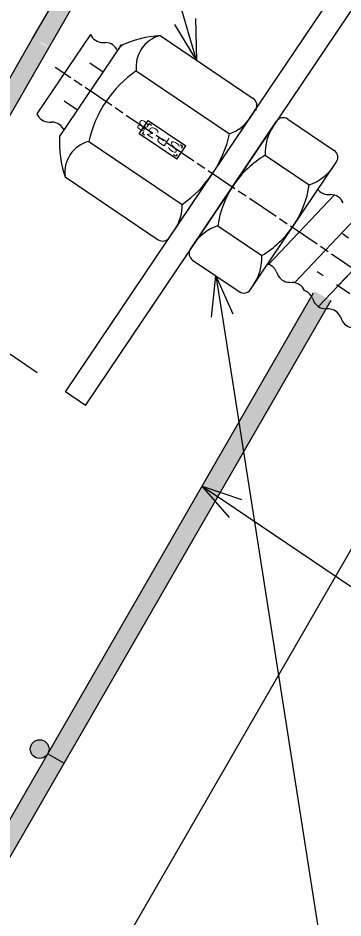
# Model space of a CAD drawing. Units: millimetres at full size; details may follow other scales. Extents: x -55 to 1935, y -55 to 1395.
# Drawn here: x 246.8 to 368.2, y 461.8 to 797.6 of the extents above; entities that cross this region are included whole.
import ezdxf
from ezdxf.enums import TextEntityAlignment as Align

# ---------------------------------------------------------------- set-up
doc = ezdxf.new("R2010")
doc.units = ezdxf.units.MM
doc.header["$PDMODE"] = 32
doc.header["$PDSIZE"] = 0.5
for name, pattern in [('CHAIN', [18.5, 12, -1.5, 3.5, -1.5]), ('CHAIN_DOUBLE_DASH', [23.5, 12, -1.5, 3.5, -1.5, 3.5, -1.5]), ('DASHED_SPACED', [12, 6, -6])]:
    doc.linetypes.add(name, pattern=pattern)
for name, color, linetype, lineweight in [('1 外形線', 7, 'Continuous', 25), ('3 隠れ線', 2, 'DASHED_SPACED', 25), ('4 中心線', 1, 'CHAIN', 25), ('5 想像線', 6, 'CHAIN_DOUBLE_DASH', 25), ('6 寸法線', 4, 'Continuous', 25)]:
    doc.layers.add(name, color=color, linetype=linetype, lineweight=lineweight)
doc.styles.add('simplex.shx', font='')
doc.styles.get('simplex.shx').set_extended_font_data('simplex.shx')

msp = doc.modelspace()

# ---------------------------------------------------------------- hatches: boundary and pattern name
at = {"layer": '1 外形線'}
for points in [[(266.163, 813.989), (272.47, 810.913), (258.362, 786.478), (258.292, 786.563), (258.292, 786.563, 0.14909), (254.744, 788.585), (252.3, 789.978)], [(258.362, 786.478), (252.3, 789.978), (249.708, 785.488), (255.525, 781.564)], [(249.427, 771.001), (255.525, 781.564), (249.708, 785.488), (237.885, 765.01), (243.947, 761.51), (248.395, 769.214, -0.02177), (247.875, 769.532)], [(307.76, 609.377), (313.822, 605.877), (363.64, 692.164), (357.578, 695.664)], [(313.822, 605.877), (307.76, 609.377), (257.943, 523.09), (264.005, 519.59)], [(258.411, 524.84, 0.41421), (254.911, 528.34, 0.41421), (251.411, 524.84, 1)], [(264.005, 519.59), (257.943, 523.09), (208.125, 436.804), (214.187, 433.304)]]:
    msp.add_hatch(color=256, dxfattribs=at).paths.add_polyline_path(points)

# ---------------------------------------------------------------- linework, layer by layer
for p, q in [((252.3, 789.978), (500.625, 1220.089)), ((252.3, 789.978), (500.625, 1220.089)), ((258.362, 786.478), (506.687, 1216.589)), ((258.362, 786.478), (506.687, 1216.589)), ((330.233, 755.528), (376.367, 823.924)), ((271.99, 653.084), (383.828, 818.891)), ((9.852, 370.045), (252.3, 789.978)), ((273.917, 791.485), (253.903, 761.814)), ((299.898, 791.027), (334.717, 767.541)), ((15.914, 366.545), (258.362, 786.478)), ((262.369, 753.271), (285.329, 787.311)), ((278.431, 788.44), (279.509, 788.421)), ((291.021, 777.866), (325.84, 754.38)), ((303.373, 715.707), (335.527, 763.376)), ((292.073, 754.389), (295.428, 759.364)), ((295.428, 759.364), (309.521, 749.857)), ((311.245, 711.409), (343.399, 759.078)), ((347.564, 759.888), (364.973, 748.145)), ((258.418, 758.769), (259.496, 758.75)), ((306.166, 744.883), (292.073, 754.389)), ((273.266, 751.544), (308.086, 728.058)), ((306.166, 744.883), (309.521, 749.857)), ((339.174, 746.398), (355.609, 735.312)), ((333.629, 696.31), (365.783, 743.98)), ((264.528, 658.116), (319.453, 739.546)), ((264.389, 738.383), (299.209, 714.897)), ((365.049, 731.62), (340.259, 705.487)), ((362.626, 731.718), (363.705, 731.699)), ((374.981, 724.997), (350.191, 698.864)), ((321.419, 720.076), (337.855, 708.99)), ((385.51, 717.896), (359.002, 689.951)), ((385.51, 717.896), (359.002, 689.951)), ((385.51, 717.896), (359.002, 689.951)), ((385.51, 717.896), (366.325, 697.671)), ((312.055, 707.244), (329.465, 695.501)), ((343.27, 703.02), (343.691, 702.027)), ((348.206, 698.982), (349.284, 698.963)), ((129.569, 300.74), (357.255, 695.105)), ((135.631, 297.24), (363.76, 692.371)), ((356.746, 693.154), (357.168, 692.161)), ((356.746, 693.154), (357.168, 692.161)), ((356.746, 693.154), (357.168, 692.161)), ((356.746, 693.154), (357.168, 692.161)), ((359.002, 689.952), (359.002, 689.951)), ((362.761, 689.097), (361.682, 689.116)), ((362.761, 689.097), (361.682, 689.116)), ((367.275, 686.052), (367.697, 685.06)), ((367.275, 686.052), (367.697, 685.06)), ((367.275, 686.052), (367.697, 685.06)), ((367.275, 686.052), (367.697, 685.06)), ((181.53, 270.74), (406.495, 660.391)), ((271.99, 653.084), (264.528, 658.116)), ((257.943, 523.09), (264.005, 519.59))]:
    msp.add_line(p, q, dxfattribs=at)
msp.add_circle((254.911, 524.84), 3.5, dxfattribs=at)
for centre, radius, start, end in [((278.519, 793.439), 5, 203.00469, 268.99531), ((302.324, 751.101), 40, 93.47782, 115.14344), ((302.921, 779.414), 12.001, 104.59161, 187.40847), ((279.422, 783.422), 5, 23.00469, 88.99531), ((315.722, 742.056), 43.503, 124.59733, 167.40272), ((333.04, 765.054), 3, 326.00003, 56.00003), ((258.506, 763.768), 5, 203.00469, 268.99531), ((258.506, 763.768), 5, 203.00469, 268.99531), ((320.925, 768.552), 15, 289.13013, 326.00003), ((345.886, 757.401), 3, 56, 146), ((259.408, 753.751), 5, 23.00469, 88.99531), ((357.089, 747.296), 17.938, 146, 182.8699), ((302.311, 751.11), 40, 176.90334, 198.55245), ((283.385, 763.868), 43.503, 304.59734, 347.40273), ((276.29, 739.931), 12.001, 104.5916, 187.40845), ((357.928, 714.6), 36.917, 120.53143, 146), ((363.296, 745.658), 3, 326, 56), ((349.731, 752.26), 17.938, 289.1301, 326), ((357.928, 714.6), 36.917, 146, 171.46857), ((319.1, 740.789), 36.917, 326, 351.46857), ((362.714, 736.717), 5, 218.33386, 268.99531), ((363.617, 726.7), 5, 23.00469, 88.99531), ((293.105, 727.307), 15, 326.00003, 2.86993), ((327.298, 703.129), 17.938, 109.1301, 146), ((319.1, 740.789), 36.917, 300.53143, 326), ((300.886, 717.384), 3, 236.00003, 326.00003), ((313.732, 709.731), 3, 146, 236), ((319.939, 708.092), 17.938, 326, 2.8699), ((338.667, 701.066), 5, 23.00469, 73.66614), ((348.293, 703.982), 5, 203.00469, 268.99531), ((349.196, 693.964), 5, 23.00469, 88.99531), ((331.142, 697.988), 3, 236, 326), ((352.144, 691.2), 5, 23.00469, 70.67844), ((352.144, 691.2), 5, 23.00469, 70.67844), ((352.144, 691.2), 5, 23.00469, 70.67844), ((352.144, 691.2), 5, 23.00469, 70.67844), ((352.144, 691.2), 5, 23.00469, 70.67844), ((361.77, 694.115), 5, 203.00469, 268.99531), ((361.77, 694.115), 5, 203.00469, 268.99531), ((361.77, 694.115), 5, 203.00469, 268.99531), ((361.77, 694.115), 5, 203.00469, 268.99531), ((362.673, 684.098), 5, 23.00469, 88.99531), ((362.673, 684.098), 5, 23.00469, 88.99531), ((362.673, 684.098), 5, 23.00469, 88.99531), ((362.673, 684.098), 5, 23.00469, 88.99531), ((362.673, 684.098), 5, 23.00469, 88.99531), ((372.299, 687.014), 5, 203.00469, 268.99531), ((372.299, 687.014), 5, 203.00469, 268.99531), ((372.299, 687.014), 5, 203.00469, 268.99531), ((372.299, 687.014), 5, 203.00469, 268.99531)]:
    msp.add_arc(centre, radius, start, end, dxfattribs=at)
for p in [(285.329, 787.311), (335.527, 763.376)]:
    msp.add_point(p, dxfattribs=at)
at = {"layer": '3 隠れ線'}
for p, q in [((278.606, 777.344), (268.827, 783.94)), ((269.1, 763.25), (259.987, 769.397)), ((549.374, 594.709), (368.034, 717.024)), ((539.868, 580.615), (358.528, 702.93))]:
    msp.add_line(p, q, dxfattribs=at)
at = {"layer": '4 中心線'}
msp.add_line((1278.765, 92.475), (260.739, 779.143), dxfattribs=at)
at = {"layer": '5 想像線'}
for p, q in [((295.306, 757.395), (295.865, 758.224)), ((295.865, 758.224), (296.694, 757.665)), ((293.293, 754.41), (293.852, 755.24)), ((294.122, 753.851), (293.293, 754.41)), ((307.472, 750.395), (308.301, 749.836)), ((308.301, 749.836), (307.742, 749.007)), ((305.729, 746.023), (304.9, 746.582)), ((306.288, 746.852), (305.729, 746.023))]:
    msp.add_line(p, q, dxfattribs=at)
at = {"layer": '6 寸法線'}
for p, q in [((313.516, 781.842), (309.306, 796.239)), ((313.164, 797.367), (313.516, 781.842)), ((313.516, 781.842), (305.449, 795.111)), ((254, 665.218), (85.055, 779.173)), ((319.111, 685.931), (320.76, 701.372)), ((320.76, 701.372), (327.052, 687.175)), ((320.76, 701.372), (323.082, 686.553)), ((325.801, 611.247), (315.618, 622.972)), ((315.618, 622.972), (330.299, 617.909)), ((315.618, 622.972), (328.05, 614.578)), ((328.05, 614.578), (705.976, 359.413))]:
    msp.add_line(p, q, dxfattribs=at)
for points in [[(309.306, 796.239), (261.707, 959.044), (88.459, 959.044)], [(323.082, 686.553), (370.867, 381.556), (563.315, 381.556)]]:
    msp.add_lwpolyline(points, dxfattribs=at)

# ---------------------------------------------------------------- texts
at = {"layer": '1 外形線', "style": 'simplex.shx', "width": 1.6}
msp.add_text('SP38', height=3.372, rotation=146, dxfattribs=at).set_placement((308.47, 750.449), align=Align.BOTTOM_LEFT)

doc.saveas('drawing.dxf')
